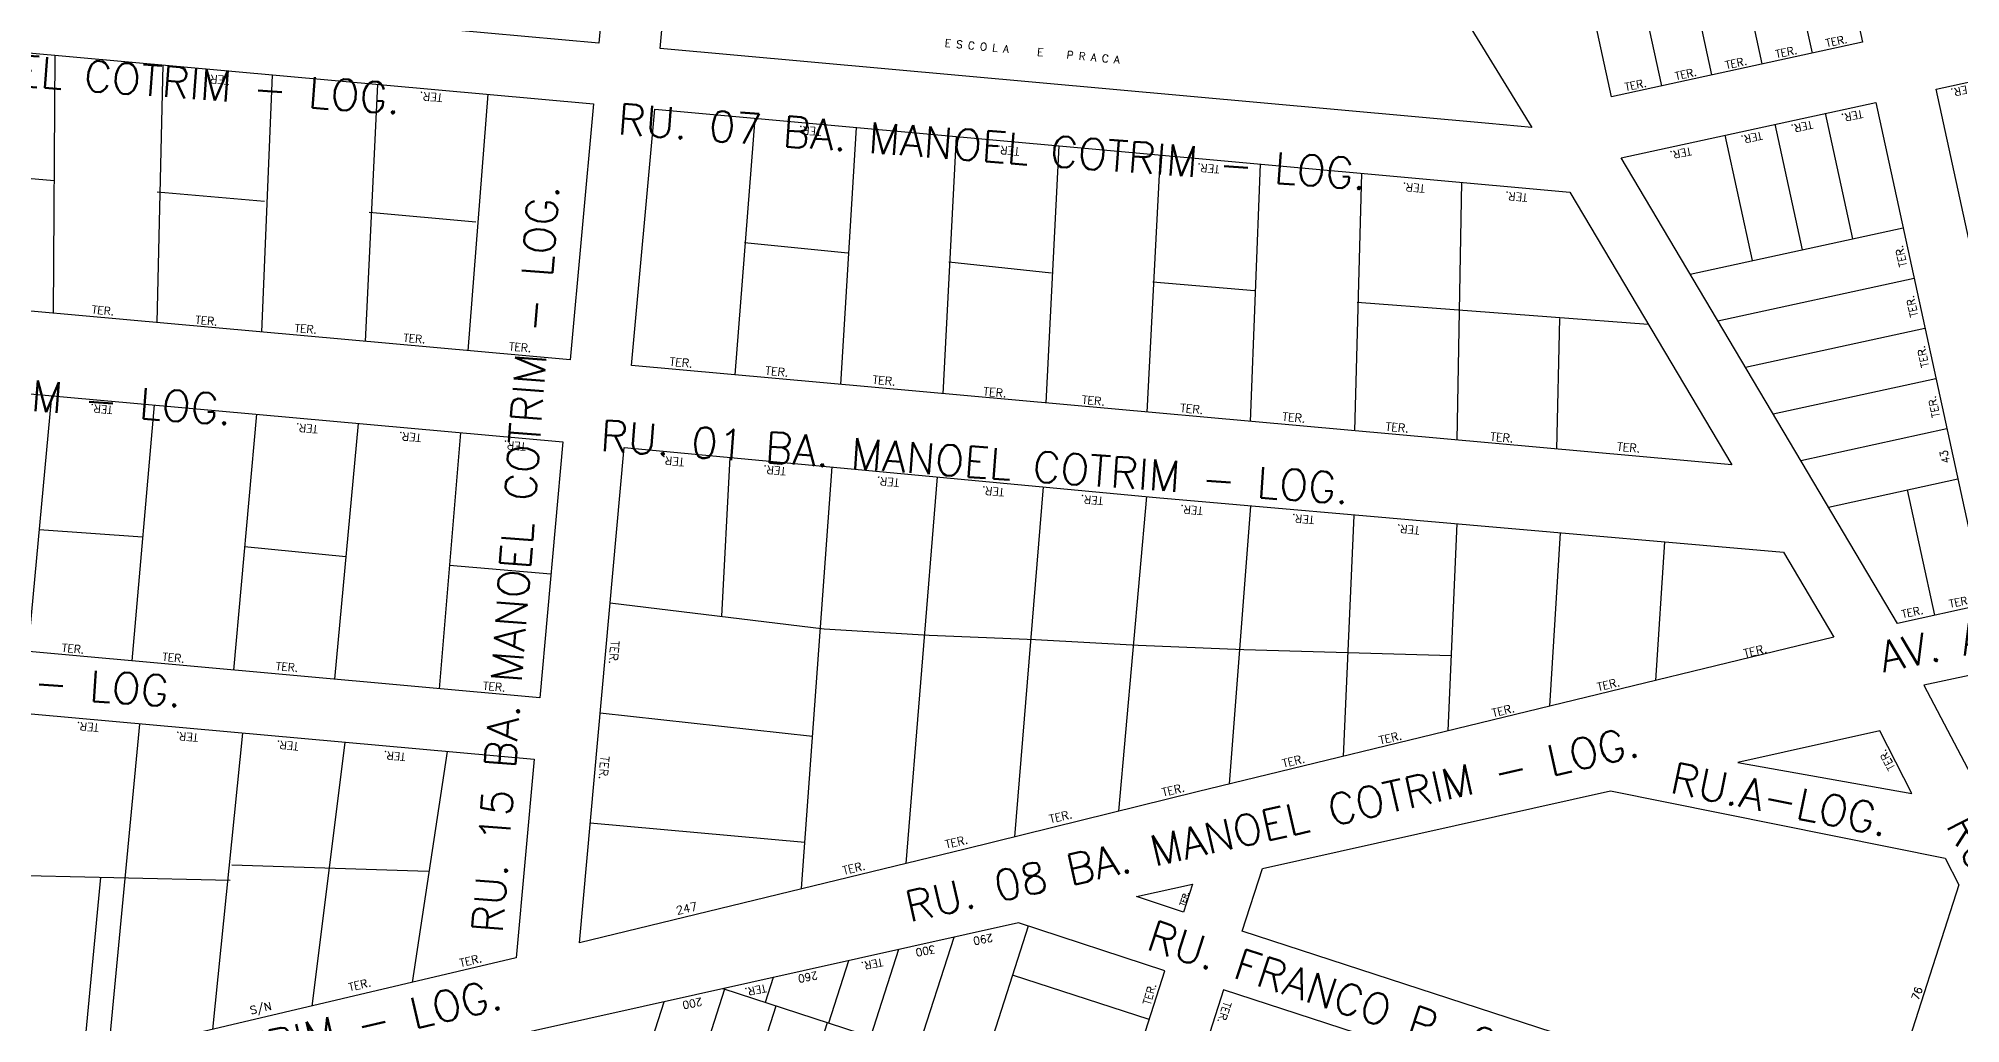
# Model space of a CAD drawing. Extents: x 714896 to 749292, y 8417558 to 8447149.
# Drawn here: x 741508.1 to 741882.1, y 8426069.8 to 8426261.6 of the extents above; entities that cross this region are included whole.
import ezdxf

# ---------------------------------------------------------------- set-up
doc = ezdxf.new("R2010")
doc.units = 0
doc.header["$MEASUREMENT"] = 0
for name, color, linetype in [('LOTE', 7, 'CONTINUOUS'), ('NUM-PORTA', 7, 'CONTINUOUS'), ('QUADRA', 6, 'CONTINUOUS'), ('TEXTO', 7, 'CONTINUOUS'), ('TEXTODERUA', 3, 'CONTINUOUS')]:
    doc.layers.add(name, color=color, linetype=linetype)
doc.styles.add('ROMANS', font='ROMANS.SHX', dxfattribs={"height": 1.5})

msp = doc.modelspace()

# ---------------------------------------------------------------- linework, layer by layer
at = {"layer": 'LOTE', "color": 7}
for p, q in [((741853.26, 8426258.74), (741847.94, 8426283.16)), ((741833.71, 8426254.48), (741828.39, 8426278.91)), ((741843.49, 8426256.61), (741838.16, 8426281.04)), ((741823.94, 8426252.35), (741818.62, 8426276.78)), ((741647.48, 8426246.02, 518.42), (741643.59, 8426196.09, 518.42)), ((741667.19, 8426244.23, 518.42), (741664.16, 8426194.23, 518.42)), ((741851.36, 8426220.46), (741846.04, 8426244.88)), ((741861.13, 8426222.59), (741855.81, 8426247.01)), ((741686.67, 8426242.47, 518.42), (741684.03, 8426192.43, 518.42)), ((741706.61, 8426240.67, 518.42), (741704.12, 8426190.62, 518.42)), ((741841.59, 8426218.33), (741836.27, 8426242.76)), ((741726.32, 8426238.89, 518.42), (741723.75, 8426188.84, 518.42)), ((741745.79, 8426237.13, 518.42), (741743.85, 8426187.03, 518.42)), ((741765.5, 8426235.35, 518.42), (741764.17, 8426185.19, 518.42)), ((741784.98, 8426233.59, 518.42), (741784.06, 8426183.39, 518.42)), ((741665.56, 8426219.8, 518.42), (741645.47, 8426221.8, 518.42)), ((741829.49, 8426215.69), (741870.9, 8426224.71)), ((741705.21, 8426215.9, 518.42), (741685.21, 8426218.02, 518.42)), ((741744.67, 8426212.47, 518.42), (741724.88, 8426214.12, 518.42)), ((741834.87, 8426206.63), (741873.03, 8426214.94)), ((741764.68, 8426210.24, 518.42), (741821.3, 8426205.99, 518.42)), ((741804.03, 8426207.07, 518.42), (741803.44, 8426181.64, 518.42)), ((741840.24, 8426197.57), (741875.16, 8426205.17)), ((741510.63, 8426192.03), (741506.01, 8426142.24)), ((741845.61, 8426188.5), (741877.29, 8426195.4)), ((741530.55, 8426190.23), (741526.23, 8426140.42)), ((741550.47, 8426188.43), (741546.04, 8426138.63)), ((741570.26, 8426186.64), (741565.7, 8426136.85)), ((741590.18, 8426184.84), (741586.06, 8426135.01)), ((741850.99, 8426179.44), (741879.42, 8426185.63)), ((741641.02, 8426149.14, 1041.21), (741642.68, 8426180.02, 1037.43)), ((741656.56, 8426096.09, 1040.76), (741662.5, 8426178.16, 1037.38)), ((741676.94, 8426101, 1040.75), (741683, 8426176.24, 1037.31)), ((741698.06, 8426106.15, 1040.76), (741703.61, 8426174.3, 1037.22)), ((741856.36, 8426170.37), (741881.55, 8426175.86)), ((741877.1, 8426149.3), (741871.77, 8426173.73)), ((741718.29, 8426111.16, 1040.73), (741723.72, 8426172.42, 1037.1)), ((741739.86, 8426116.46, 1040.68), (741744, 8426170.55, 1036.96)), ((741508.21, 8426166.02), (741528.32, 8426164.56)), ((741762, 8426121.84, 1040.67), (741764.09, 8426168.7, 1036.77)), ((741782.41, 8426126.79, 1040.67), (741784.14, 8426167.13, 1037)), ((741548.17, 8426162.69), (741567.88, 8426160.75)), ((741802.19, 8426131.59, 1040.67), (741804.24, 8426165.37, 1036.96)), ((741824.46, 8426163.6, 1036.91), (741822.73, 8426136.58, 1040.67)), ((741588.04, 8426159.06), (741607.78, 8426157.37)), ((741660.98, 8426146.58, 1035.99), (741619.31, 8426151.66, 1055.64)), ((741681.4, 8426145.39, 1032.93), (741660.98, 8426146.58, 1035.99)), ((741702.09, 8426144.49, 1030.77), (741681.4, 8426145.39, 1032.93)), ((741722.03, 8426143.43, 1029.11), (741702.09, 8426144.49, 1030.77)), ((741742.65, 8426142.57, 1027.6), (741722.03, 8426143.43, 1029.11)), ((741783.04, 8426141.4, 1025.02), (741742.65, 8426142.57, 1027.6)), ((741527.73, 8426128.11, 534.23), (741521.62, 8426063.9, 530.25)), ((741658.7, 8426125.69, 1037.69), (741617.38, 8426130.25, 1055.64)), ((741547.78, 8426126.33, 534.22), (741541.92, 8426068.68, 530.25)), ((741567.7, 8426124.56, 534.22), (741561.23, 8426073.23, 530.25)), ((741587.61, 8426122.79, 534.22), (741580.76, 8426077.83, 530.25)), ((741657.21, 8426105.1, 1039.21), (741615.44, 8426108.85, 1055.64)), ((741545.36, 8426097.64, 524.48), (741482.03, 8426099.16, 529.86)), ((741520.13, 8426098.25, 532.45), (741516.75, 8426062.75, 530.25)), ((741545.67, 8426100.71, 524.63), (741583.89, 8426099.48, 516.56))]:
    msp.add_line(p, q, dxfattribs=at)
for points in [[(741511.28, 8426258.33), (741510.91, 8426208.08)], [(741532.28, 8426256.43), (741531.08, 8426206.26)], [(741553.51, 8426254.51), (741551.47, 8426204.42)], [(741574.05, 8426252.65), (741571.64, 8426202.59)], [(741595.51, 8426250.71), (741591.59, 8426200.79)], [(741511.1, 8426233.88), (741490.27, 8426235.7)], [(741552.02, 8426229.82), (741531.19, 8426231.68)], [(741593.17, 8426225.84), (741572.4, 8426227.73)]]:
    msp.add_lwpolyline(points, dxfattribs=at)
at = {"layer": 'LOTE', "color": 7, "linetype": 'CONTINUOUS', "flags": 128}
for points in [[(741700.63, 8426088.79), (741682.33, 8426031.65)], [(741675.44, 8426084.21), (741670, 8426067.22)], [(741686.17, 8426086.6), (741679.02, 8426064.28)], [(741665.68, 8426082.03), (741661.79, 8426069.9)], [(741641.56, 8426076.49), (741632.41, 8426047.92)], [(741718.1, 8426051.55), (741641.28, 8426076.59)], [(741651.04, 8426078.76), (741649.48, 8426073.91)], [(741724.2, 8426070.59), (741697.58, 8426079.27)], [(741629.74, 8426074.01), (741622.43, 8426051.18)], [(741651.54, 8426073.24), (741642.39, 8426044.67)], [(741661.53, 8426069.99), (741652.38, 8426041.42)]]:
    msp.add_lwpolyline(points, dxfattribs=at)
at = {"layer": 'QUADRA', "color": 6}
for points in [[(741814.17, 8426250.22), (741786.5, 8426377.24), (741835.36, 8426387.89), (741863.03, 8426260.87), (741814.17, 8426250.22)], [(741629.07, 8426259.6), (741633.57, 8426309.4), (741766.04, 8426297.42), (741798.65, 8426244.27), (741790.31, 8426245.03), (741629.07, 8426259.6)], [(741898.59, 8426153.99), (741877.31, 8426251.7), (741926.16, 8426262.34), (741947.45, 8426164.63), (741898.59, 8426153.99)], [(741869.79, 8426147.71), (741816.06, 8426238.35), (741865.58, 8426249.14), (741886.87, 8426151.43), (741869.79, 8426147.71)], [(741490.59, 8426193.84), (741610.1, 8426183.04), (741605.6, 8426133.24), (741486.08, 8426144.05), (741490.59, 8426193.84)], [(741874.91, 8426135.71), (741887.41, 8426112), (741920.33, 8426106.15), (741927.52, 8426146.89), (741874.91, 8426135.71)], [(741485, 8426132.09), (741604.52, 8426121.29), (741601.02, 8426082.61), (741477.91, 8426053.59), (741485, 8426132.09)]]:
    msp.add_lwpolyline(points, close=True, dxfattribs=at)
at = {"layer": 'QUADRA', "color": 6, "linetype": 'CONTINUOUS'}
for points in [[(741617.12, 8426260.68), (741451.47, 8426275.65), (741457.87, 8426285.84), (741468.33, 8426306.41), (741475.92, 8426323.65), (741621.62, 8426310.48), (741617.12, 8426260.68)], [(741611.54, 8426198.99), (741411.6, 8426217.06), (741420.04, 8426228.57), (741438.27, 8426254.63), (741444.39, 8426264.37), (741616.05, 8426248.86), (741611.54, 8426198.99)], [(741872.6, 8426114.63), (741866.37, 8426126.8), (741838.74, 8426120.63)], [(741746.22, 8426100), (741813.98, 8426115.11), (741879.07, 8426102.01), (741881.72, 8426096.85), (741865.92, 8426047.54), (741742.32, 8426087.83)], [(741721.74, 8426094.53), (741732.65, 8426096.97), (741730.91, 8426091.54), (741721.74, 8426094.53)], [(741583.81, 8426063.77), (741708.95, 8426022.98), (741727.25, 8426080.12), (741698.75, 8426089.41), (741583.81, 8426063.77)], [(741738.66, 8426076.4), (741720.36, 8426019.26), (741843.96, 8425978.97), (741862.26, 8426036.11), (741738.66, 8426076.4)]]:
    msp.add_lwpolyline(points, close=True, dxfattribs=at)
at = {"layer": 'QUADRA', "color": 6}
for points, elevation in [([(741628, 8426247.78), (741806.06, 8426231.68), (741837.56, 8426178.55), (741623.49, 8426197.91), (741628, 8426247.78)], 518.42), ([(741688.4, 8426103.76), (741613.33, 8426085.51), (741622.05, 8426181.96), (741725.53, 8426172.25), (741847.63, 8426161.57), (741857.44, 8426145.02), (741733.53, 8426114.92), (741688.4, 8426103.76)], 525.77)]:
    msp.add_lwpolyline(points, close=True, dxfattribs=dict(at, elevation=elevation))

# ---------------------------------------------------------------- texts
at = {"layer": 'NUM-PORTA', "style": 'ROMANS'}
for s, height, rotation, p in [('43', 1.496, 101.8875, (741880.01, 8426179.03, -272.47)), ('247', 1.627, 12.5447, (741632.33, 8426090.99, 525.77)), ('290', 1.5, 191.1772, (741693.63, 8426087.32)), ('300', 1.5, 191.1772, (741682.43, 8426085.08)), ('260', 1.5, 191.1772, (741659.54, 8426079.98)), ('S/N', 1.55, 13.0607, (741549.42, 8426071.6)), ('200', 1.5, 191.1772, (741637.06, 8426074.84))]:
    msp.add_text(s, height=height, rotation=rotation, dxfattribs=at).set_placement(p)
at = {"layer": 'NUM-PORTA', "color": 7, "style": 'ROMANS'}
msp.add_text('76', height=1.5, rotation=71.1196, dxfattribs=at).set_placement((741873.9, 8426074.21))
at = {"layer": 'TEXTO', "style": 'ROMANS'}
for s, height, rotation, p in [('E S C O L A    E    P R A C A', 1.4867, 354.4844, (741684.36, 8426259.96)), ('TER.', 1.583, 175.0079, (741545.33, 8426254.17)), ('TER.', 1.496, 191.8875, (741884.21, 8426252.6, -272.47)), ('TER.', 1.584, 174.9736, (741586.75, 8426250.8)), ('TER.', 1.557, 174.8208, (741660.5, 8426244.17, 518.42)), ('TER.', 1.496, 191.8875, (741853.13, 8426245.56, -272.47)), ('TER.', 1.496, 191.8875, (741862.9, 8426247.68, -272.47)), ('TER.', 1.558, 174.8419, (741699.03, 8426240.34, 518.42)), ('TER.', 1.496, 191.8875, (741829.56, 8426240.42, -272.47)), ('TER.', 1.496, 191.8875, (741843.36, 8426243.43, -272.47)), ('TER.', 1.558, 174.8596, (741737.98, 8426236.87, 518.42)), ('TER.', 1.558, 174.9177, (741777.94, 8426233.12, 518.42)), ('TER.', 1.561, 175.0966, (741797.92, 8426231.37, 518.42)), ('TER.', 1.496, 101.8875, (741871.68, 8426217.28, -272.47)), ('TER.', 1.496, 101.8875, (741873.81, 8426207.51, -272.47)), ('TER.', 1.525, 354.8525, (741518.41, 8426208.06)), ('TER.', 1.525, 354.8428, (741538.55, 8426206.07)), ('TER.', 1.525, 354.838, (741557.89, 8426204.48)), ('TER.', 1.525, 354.8245, (741579.01, 8426202.59)), ('TER.', 1.524, 354.7619, (741599.61, 8426200.9)), ('TER.', 1.586, 354.6913, (741630.82, 8426197.91, 518.42)), ('TER.', 1.496, 101.8875, (741875.94, 8426197.74, -272.47)), ('TER.', 1.586, 354.801, (741649.46, 8426196.14, 518.42)), ('TER.', 1.586, 354.816, (741670.32, 8426194.38, 518.42)), ('TER.', 1.587, 354.83, (741691.89, 8426192.1, 518.42)), ('TER.', 1.587, 354.8328, (741711.04, 8426190.49, 518.42)), ('TER.', 1.496, 101.8875, (741878.07, 8426187.97, -272.47)), ('TER.', 1.543, 174.8194, (741522.57, 8426190.02)), ('TER.', 1.587, 354.8369, (741730.18, 8426188.87, 518.42)), ('TER.', 1.587, 354.8434, (741750.06, 8426187.2, 518.42)), ('TER.', 1.543, 174.8119, (741562.53, 8426186.27)), ('TER.', 1.543, 174.8034, (741582.59, 8426184.59)), ('TER.', 1.587, 354.849, (741770.17, 8426185.27, 518.42)), ('TER.', 1.587, 354.8563, (741790.53, 8426183.32, 518.42)), ('TER.', 1.541, 174.7431, (741602.99, 8426182.88)), ('TER.', 1.587, 354.9181, (741815.21, 8426181.37, 518.42)), ('TER.', 1.564, 174.7469, (741633.81, 8426179.88, 525.77)), ('TER.', 1.561, 174.7022, (741653.57, 8426178.1, 525.77)), ('TER.', 1.56, 174.7215, (741675.63, 8426175.86, 525.77)), ('TER.', 1.56, 174.7243, (741696.09, 8426174.01, 525.77)), ('TER.', 1.559, 174.7281, (741715.31, 8426172.31, 525.77)), ('TER.', 1.559, 174.7649, (741734.7, 8426170.37, 525.77)), ('TER.', 1.558, 174.7576, (741756.4, 8426168.61, 525.77)), ('TER.', 1.557, 174.8266, (741776.86, 8426166.58, 525.77)), ('TER.', 1.496, 11.8875, (741870.79, 8426148.74, -272.47)), ('TER.', 1.496, 11.8875, (741880.04, 8426150.75, -272.47)), ('TER.', 1.535, 354.828, (741512.57, 8426142.21)), ('TER.', 1.628, 264.978, (741619.47, 8426144.43, 525.77)), ('TER.', 1.625, 13.0125, (741840.08, 8426141.03)), ('TER.', 1.535, 354.8276, (741532.12, 8426140.46)), ('TER.', 1.535, 354.8224, (741554.21, 8426138.67)), ('TER.', 1.534, 354.7946, (741594.54, 8426134.83)), ('TER.', 1.575, 13.4685, (741811.58, 8426134.51, 525.77)), ('TER.', 1.538, 174.8652, (741519.88, 8426128.16)), ('TER.', 1.575, 13.3888, (741791.11, 8426129.46, 525.77)), ('TER.', 1.538, 174.8529, (741539.2, 8426126.23)), ('TER.', 1.538, 174.8407, (741558.76, 8426124.52)), ('TER.', 1.575, 13.3888, (741769.15, 8426124.13, 525.77)), ('TER.', 1.54, 174.7519, (741579.59, 8426122.48)), ('TER.', 1.628, 264.9903, (741617.51, 8426121.95, 525.77)), ('TER.', 1.575, 13.3591, (741750.31, 8426119.64, 525.77)), ('TER.', 1.5, 118.8576, (741869.44, 8426119.63)), ('TER.', 1.576, 13.3389, (741726.9, 8426114, 525.77)), ('TER.', 1.576, 13.3368, (741704.99, 8426108.81, 525.77)), ('TER.', 1.576, 13.3267, (741684.71, 8426103.88, 525.77)), ('TER.', 1.576, 13.3056, (741664.76, 8426098.8, 525.77)), ('TER.', 1, 71.1196, (741731.05, 8426092.61)), ('TER.', 1.552, 12.8376, (741590.19, 8426080.84)), ('TER.', 1.5, 191.1772, (741672.21, 8426082.54)), ('TER.', 1.55, 13.0031, (741568.6, 8426076.11)), ('TER.', 1.5, 191.1772, (741649.55, 8426077.48)), ('TER.', 1.5, 73.6506, (741724.41, 8426073.33)), ('TER.', 1.5, 252.0216, (741738.78, 8426074.24))]:
    msp.add_text(s, height=height, rotation=rotation, dxfattribs=at).set_placement(p)
at = {"layer": 'TEXTO', "color": 7, "style": 'ROMANS'}
for p in [(741846.24, 8426257.75), (741856.01, 8426259.88), (741826.7, 8426253.49), (741836.47, 8426255.62), (741816.93, 8426251.36)]:
    msp.add_text('TER.', height=1.5, rotation=11.7388, dxfattribs=at).set_placement(p)
at = {"layer": 'TEXTODERUA', "style": 'ROMANS'}
for s, rotation, p in [('RU. 07 BA. MANOEL COTRIM - LOG. ', 355.7519, (741432.64, 8426257.63)), ('RU. 07 BA. MANOEL COTRIM - LOG. ', 355.7519, (741620.65, 8426242.93)), ('RU. 15 BA. MANOEL COTRIM - LOG. ', 85.6765, (741598.38, 8426087.25)), ('RU. 01 BA. MANOEL COTRIM - LOG. ', 355.9222, (741399.77, 8426196.69)), ('RU. 01 BA. MANOEL COTRIM - LOG. ', 355.9222, (741617.22, 8426181.32)), ('AV. A ASDRUBAL DA SILVA MEIRA - LOG. 2480.8', 11.6131, (741867.03, 8426138.18)), ('COTRIM - LOG. ', 356.1266, (741474.17, 8426135.55)), ('RU. 08 BA. MANOEL COTRIM - LOG. ', 12.842, (741677.55, 8426089.5)), ('RU.A-LOG.', 348.4565, (741825.31, 8426114.83)), ('RU. A SANTO AUGUSTINHO - LOG. 2350.1', 297.3797, (741879.16, 8426108.49)), ('RU. FRANCO P. COSTA - LOG. 2610.1', 341.8959, (741723.38, 8426084.34)), ('RU. 08 BA. MANOEL COTRIM - LOG. ', 12.842, (741456.28, 8426040.31))]:
    msp.add_text(s, height=6, rotation=rotation, dxfattribs=at).set_placement(p)

doc.saveas('drawing.dxf')
